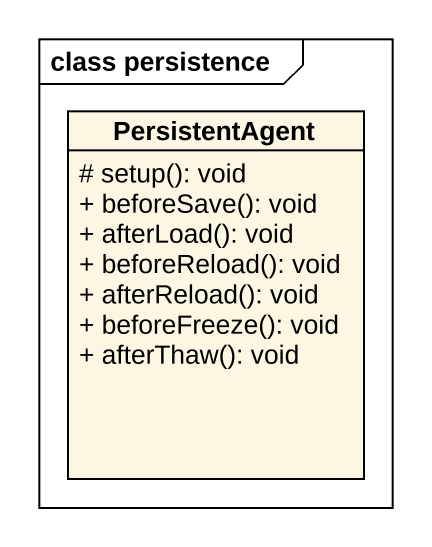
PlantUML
@startuml
mainframe class persistence
hide circle
hide empty members
skinparam classAttributeIconSize 0
class PersistentAgent {
  # setup(): void
  + beforeSave(): void
  + afterLoad(): void
  + beforeReload(): void
  + afterReload(): void
  + beforeFreeze(): void
  + afterThaw(): void
}
@enduml
